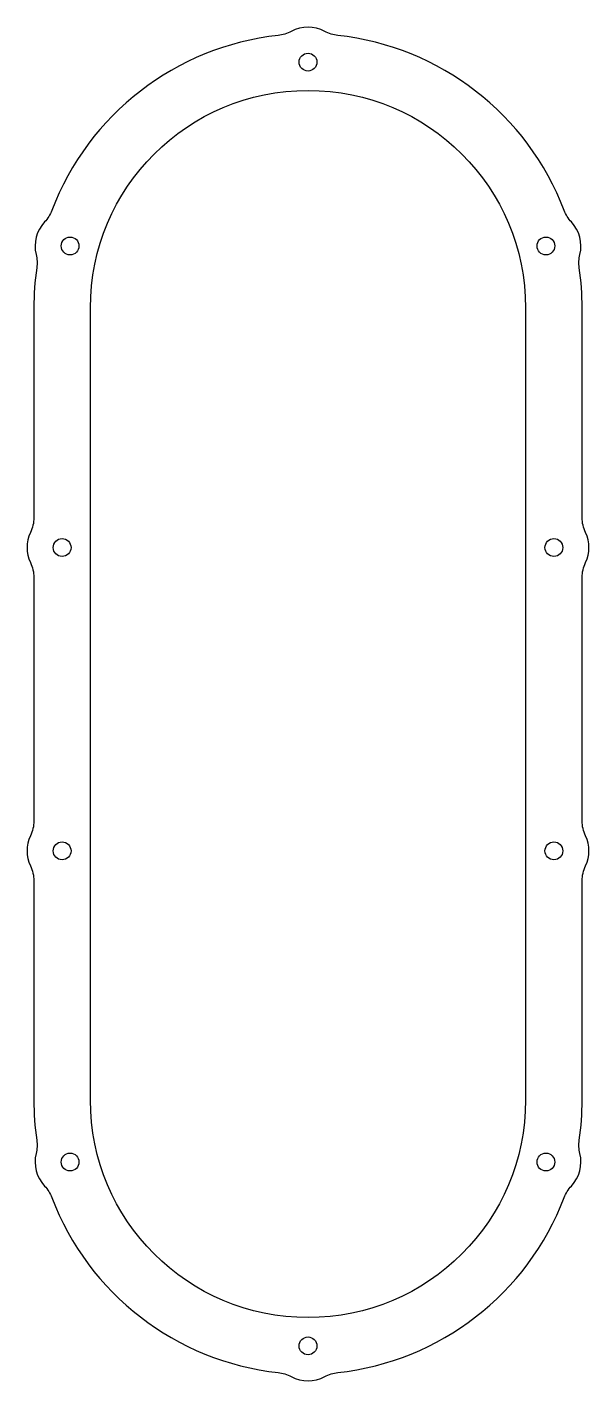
# Model space of a CAD drawing. Header units: millimetres. Extents: x -65 to 65, y -157 to 155.
import ezdxf

# ---------------------------------------------------------------- set-up
doc = ezdxf.new("R2010")
doc.units = ezdxf.units.MM

msp = doc.modelspace()

# ---------------------------------------------------------------- linework, layer by layer
for points in [[(-60.53, 109.77, 0.255636), (-62.48, 102.3, -0.098277), (-62.33, 99.19, 0.036596), (-63, 90), (-63, 41.83, -0.11123), (-63.77, 38.4, 0.225248), (-63.77, 31.5, -0.11123), (-63, 28.07), (-63, -27.87, -0.11123), (-63.77, -31.3, 0.225248), (-63.77, -38.2, -0.11123), (-63, -41.63), (-63, -92, 0.036596), (-62.33, -101.19, -0.098277), (-62.48, -104.3, 0.255636), (-60.53, -111.77, -0.098277), (-58.88, -114.41, 0.28171), (-6.83, -154.63, -0.098277), (-3.86, -155.56, 0.255636), (3.86, -155.56, -0.098277), (6.83, -154.63, 0.28171), (58.88, -114.41, -0.098277), (60.53, -111.77, 0.255636), (62.48, -104.3, -0.098277), (62.33, -101.19, 0.036596), (63, -92), (63, -41.63, -0.11123), (63.77, -38.2, 0.225248), (63.77, -31.3, -0.11123), (63, -27.87), (63, 28.07, -0.11123), (63.77, 31.5, 0.225248), (63.77, 38.4, -0.11123), (63, 41.83), (63, 90, 0.036596), (62.33, 99.19, -0.098277), (62.48, 102.3, 0.255636), (60.53, 109.77, -0.098277), (58.88, 112.41, 0.28171), (6.83, 152.63, -0.098277), (3.86, 153.56, 0.255636), (-3.86, 153.56, -0.098277), (-6.83, 152.63, 0.28171), (-58.88, 112.41, -0.098277)], [(50, -92, -1), (-50, -92), (-50, 90, -1), (50, 90)]]:
    msp.add_lwpolyline(points, format="xyb", close=True)
for centre in [(0, 146.5), (-54.67, 104.25), (54.67, 104.25), (-56.5, 34.95), (56.5, 34.95), (-56.5, -34.75), (56.5, -34.75), (-54.67, -106.25), (54.67, -106.25), (0, -148.5)]:
    msp.add_circle(centre, 2.05)

doc.saveas('drawing.dxf')
